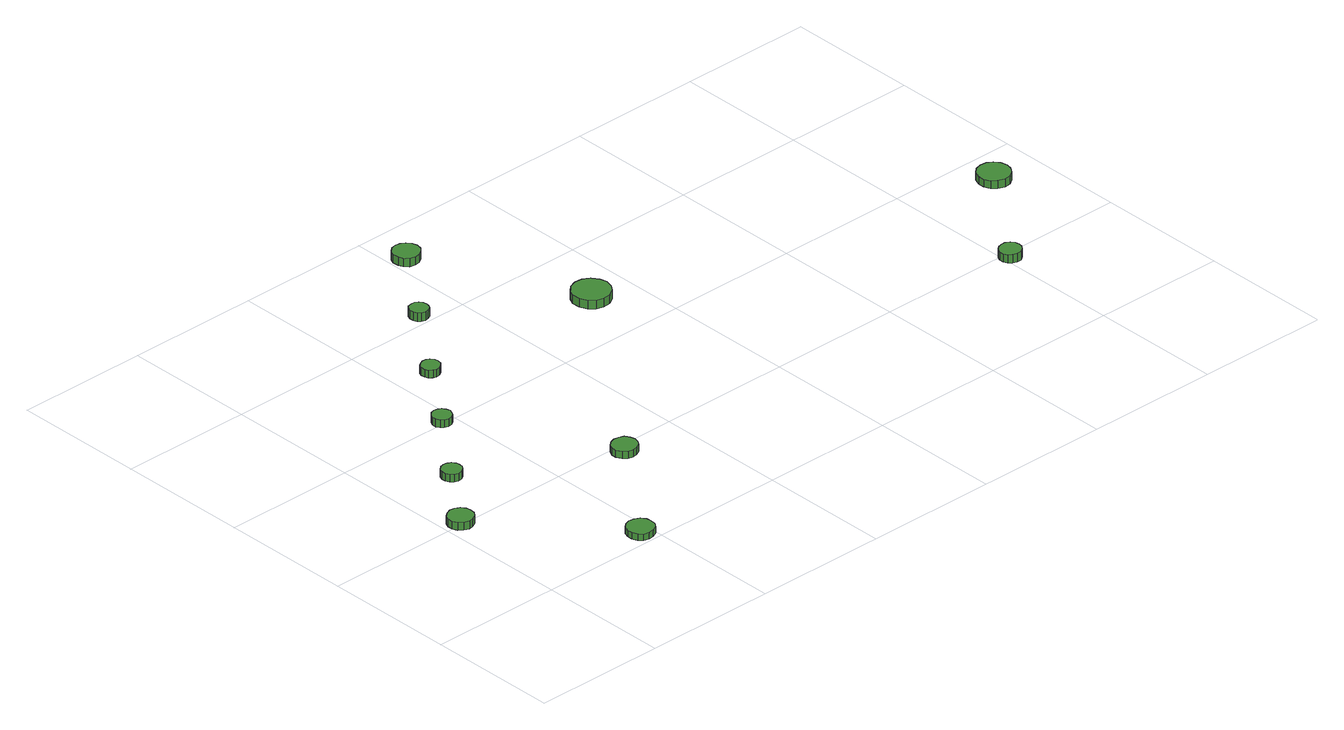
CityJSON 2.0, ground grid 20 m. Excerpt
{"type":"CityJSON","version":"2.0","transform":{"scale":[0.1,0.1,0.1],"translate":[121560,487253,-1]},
"CityObjects":{
"tree1":{"type":"SolitaryVegetationObject","attributes":{"function":"something"},"geometry":[{"type":"MultiSurface","lod":"1","boundaries":[[[0,1,2,3,4,5,6,7,8,9,10,11,12,13,14]],[[15,16,17,18,19,20,21,22,23,24,25,26,27,28,29]],[[0,29,28,1]],[[1,28,27,2]],[[2,27,26,3]],[[3,26,25,4]],[[4,25,24,5]],[[5,24,23,6]],[[6,23,22,7]],[[7,22,21,8]],[[8,21,20,9]],[[9,20,19,10]],[[10,19,18,11]],[[11,18,17,12]],[[12,17,16,13]],[[13,16,15,14]],[[14,15,29,0]]]}]},
"tree2":{"type":"SolitaryVegetationObject","attributes":{"function":"something"},"geometry":[{"type":"MultiSurface","lod":"1","boundaries":[[[30,31,32,33,34,35,36,37,38,39,40,41,42,43,44]],[[45,46,47,48,49,50,51,52,53,54,55,56,57,58,59]],[[30,59,58,31]],[[31,58,57,32]],[[32,57,56,33]],[[33,56,55,34]],[[34,55,54,35]],[[35,54,53,36]],[[36,53,52,37]],[[37,52,51,38]],[[38,51,50,39]],[[39,50,49,40]],[[40,49,48,41]],[[41,48,47,42]],[[42,47,46,43]],[[43,46,45,44]],[[44,45,59,30]]]}]},
"tree3":{"type":"SolitaryVegetationObject","attributes":{"function":"something"},"geometry":[{"type":"MultiSurface","lod":"1","boundaries":[[[60,61,62,63,64,65,66,67,68,69,70,71,72,73,74]],[[75,76,77,78,79,80,81,82,83,84,85,86,87,88,89]],[[60,89,88,61]],[[61,88,87,62]],[[62,87,86,63]],[[63,86,85,64]],[[64,85,84,65]],[[65,84,83,66]],[[66,83,82,67]],[[67,82,81,68]],[[68,81,80,69]],[[69,80,79,70]],[[70,79,78,71]],[[71,78,77,72]],[[72,77,76,73]],[[73,76,75,74]],[[74,75,89,60]]]}]},
"tree4":{"type":"SolitaryVegetationObject","attributes":{"function":"something"},"geometry":[{"type":"MultiSurface","lod":"1","boundaries":[[[90,91,92,93,94,95,96,97,98,99,100,101,102,103,104]],[[105,106,107,108,109,110,111,112,113,114,115,116,117,118,119]],[[90,119,118,91]],[[91,118,117,92]],[[92,117,116,93]],[[93,116,115,94]],[[94,115,114,95]],[[95,114,113,96]],[[96,113,112,97]],[[97,112,111,98]],[[98,111,110,99]],[[99,110,109,100]],[[100,109,108,101]],[[101,108,107,102]],[[102,107,106,103]],[[103,106,105,104]],[[104,105,119,90]]]}]},
"tree5":{"type":"SolitaryVegetationObject","attributes":{"function":"something"},"geometry":[{"type":"MultiSurface","lod":"1","boundaries":[[[120,121,122,123,124,125,126,127,128,129,130,131,132,133,134]],[[135,136,137,138,139,140,141,142,143,144,145,146,147,148,149]],[[120,149,148,121]],[[121,148,147,122]],[[122,147,146,123]],[[123,146,145,124]],[[124,145,144,125]],[[125,144,143,126]],[[126,143,142,127]],[[127,142,141,128]],[[128,141,140,129]],[[129,140,139,130]],[[130,139,138,131]],[[131,138,137,132]],[[132,137,136,133]],[[133,136,135,134]],[[134,135,149,120]]]}]},
"tree6":{"type":"SolitaryVegetationObject","attributes":{"function":"something"},"geometry":[{"type":"MultiSurface","lod":"1","boundaries":[[[150,151,152,153,154,155,156,157,158,159,160,161,162,163,164]],[[165,166,167,168,169,170,171,172,173,174,175,176,177,178,179]],[[150,179,178,151]],[[151,178,177,152]],[[152,177,176,153]],[[153,176,175,154]],[[154,175,174,155]],[[155,174,173,156]],[[156,173,172,157]],[[157,172,171,158]],[[158,171,170,159]],[[159,170,169,160]],[[160,169,168,161]],[[161,168,167,162]],[[162,167,166,163]],[[163,166,165,164]],[[164,165,179,150]]]}]},
"tree7":{"type":"SolitaryVegetationObject","attributes":{"function":"something"},"geometry":[{"type":"MultiSurface","lod":"1","boundaries":[[[180,181,182,183,184,185,186,187,188,189,190,191,192,193,194]],[[195,196,197,198,199,200,201,202,203,204,205,206,207,208,209]],[[180,209,208,181]],[[181,208,207,182]],[[182,207,206,183]],[[183,206,205,184]],[[184,205,204,185]],[[185,204,203,186]],[[186,203,202,187]],[[187,202,201,188]],[[188,201,200,189]],[[189,200,199,190]],[[190,199,198,191]],[[191,198,197,192]],[[192,197,196,193]],[[193,196,195,194]],[[194,195,209,180]]]}]},
"tree8":{"type":"SolitaryVegetationObject","attributes":{"function":"something"},"geometry":[{"type":"MultiSurface","lod":"1","boundaries":[[[210,211,212,213,214,215,216,217,218,219,220,221,222,223,224]],[[225,226,227,228,229,230,231,232,233,234,235,236,237,238,239]],[[210,239,238,211]],[[211,238,237,212]],[[212,237,236,213]],[[213,236,235,214]],[[214,235,234,215]],[[215,234,233,216]],[[216,233,232,217]],[[217,232,231,218]],[[218,231,230,219]],[[219,230,229,220]],[[220,229,228,221]],[[221,228,227,222]],[[222,227,226,223]],[[223,226,225,224]],[[224,225,239,210]]]}]},
"tree9":{"type":"SolitaryVegetationObject","attributes":{"function":"something"},"geometry":[{"type":"MultiSurface","lod":"1","boundaries":[[[240,241,242,243,244,245,246,247,248,249,250,251,252,253,254]],[[255,256,257,258,259,260,261,262,263,264,265,266,267,268,269]],[[240,269,268,241]],[[241,268,267,242]],[[242,267,266,243]],[[243,266,265,244]],[[244,265,264,245]],[[245,264,263,246]],[[246,263,262,247]],[[247,262,261,248]],[[248,261,260,249]],[[249,260,259,250]],[[250,259,258,251]],[[251,258,257,252]],[[252,257,256,253]],[[253,256,255,254]],[[254,255,269,240]]]}]},
"tree10":{"type":"SolitaryVegetationObject","attributes":{"function":"something"},"geometry":[{"type":"MultiSurface","lod":"1","boundaries":[[[270,271,272,273,274,275,276,277,278,279,280,281,282,283,284]],[[285,286,287,288,289,290,291,292,293,294,295,296,297,298,299]],[[270,299,298,271]],[[271,298,297,272]],[[272,297,296,273]],[[273,296,295,274]],[[274,295,294,275]],[[275,294,293,276]],[[276,293,292,277]],[[277,292,291,278]],[[278,291,290,279]],[[279,290,289,280]],[[280,289,288,281]],[[281,288,287,282]],[[282,287,286,283]],[[283,286,285,284]],[[284,285,299,270]]]}]},
"tree11":{"type":"SolitaryVegetationObject","attributes":{"function":"something"},"geometry":[{"type":"MultiSurface","lod":"1","boundaries":[[[300,301,302,303,304,305,306,307,308,309,310,311,312,313,314]],[[315,316,317,318,319,320,321,322,323,324,325,326,327,328,329]],[[300,329,328,301]],[[301,328,327,302]],[[302,327,326,303]],[[303,326,325,304]],[[304,325,324,305]],[[305,324,323,306]],[[306,323,322,307]],[[307,322,321,308]],[[308,321,320,309]],[[309,320,319,310]],[[310,319,318,311]],[[311,318,317,312]],[[312,317,316,313]],[[313,316,315,314]],[[314,315,329,300]]]}]}
},
"vertices":[
[46,204,18],[45,212,18],[40,218,18],[33,222,18],[26,223,18],[18,220,18],[12,215,18],[9,208,18],[9,200,18],[12,193,18],[18,188,18],[26,185,18],[33,186,18],[40,190,18],[45,196,18],[45,196,6],[40,190,6],[33,186,6],[26,185,6],[18,188,6],[12,193,6],[9,200,6],[9,208,6],[12,215,6],[18,220,6],[26,223,6],[33,222,6],[40,218,6],[45,212,6],[46,204,6],
[113,297,18],[112,303,18],[108,308,18],[103,311,18],[97,312,18],[91,310,18],[86,306,18],[84,300,18],[84,294,18],[86,288,18],[91,284,18],[97,282,18],[103,283,18],[108,286,18],[112,291,18],[112,291,6],[108,286,6],[103,283,6],[97,282,6],[91,284,6],[86,288,6],[84,294,6],[84,300,6],[86,306,6],[91,310,6],[97,312,6],[103,311,6],[108,308,6],[112,303,6],[113,297,6],
[204,24,16],[203,32,16],[198,39,16],[190,43,16],[182,44,16],[174,41,16],[168,36,16],[165,28,16],[165,20,16],[168,12,16],[174,6,16],[182,4,16],[190,5,16],[198,9,16],[203,16,16],[203,16,6],[198,9,6],[190,5,6],[182,4,6],[174,6,6],[168,12,6],[165,20,6],[165,28,6],[168,36,6],[174,41,6],[182,44,6],[190,43,6],[198,39,6],[203,32,6],[204,24,6],
[196,404,18],[194,410,18],[191,415,18],[186,418,18],[180,419,18],[174,417,18],[170,413,18],[167,407,18],[167,401,18],[170,396,18],[174,392,18],[180,390,18],[186,391,18],[191,394,18],[194,399,18],[194,399,6],[191,394,6],[186,391,6],[180,390,6],[174,392,6],[170,396,6],[167,401,6],[167,407,6],[170,413,6],[174,417,6],[180,419,6],[186,418,6],[191,415,6],[194,410,6],[196,404,6],
[327,187,17],[325,194,17],[321,201,17],[314,204,17],[306,205,17],[299,203,17],[293,198,17],[289,190,17],[289,183,17],[293,175,17],[299,170,17],[306,168,17],[314,169,17],[321,173,17],[325,179,17],[325,179,6],[321,173,6],[314,169,6],[306,168,6],[299,170,6],[293,175,6],[289,183,6],[289,190,6],[293,198,6],[299,203,6],[306,205,6],[314,204,6],[321,201,6],[325,194,6],[327,187,6],
[269,505,18],[268,511,18],[264,516,18],[259,519,18],[253,519,18],[248,517,18],[243,513,18],[241,508,18],[241,502,18],[243,497,18],[248,493,18],[253,491,18],[259,492,18],[264,495,18],[268,499,18],[268,499,6],[264,495,6],[259,492,6],[253,491,6],[248,493,6],[243,497,6],[241,502,6],[241,508,6],[243,513,6],[248,517,6],[253,519,6],[259,519,6],[264,516,6],[268,511,6],[269,505,6],
[347,611,25],[346,617,25],[343,622,25],[338,625,25],[332,625,25],[326,624,25],[322,620,25],[320,614,25],[320,608,25],[322,603,25],[326,599,25],[332,597,25],[338,598,25],[343,601,25],[346,606,25],[346,606,12],[343,601,12],[338,598,12],[332,597,12],[326,599,12],[322,603,12],[320,608,12],[320,614,12],[322,620,12],[326,624,12],[332,625,12],[338,625,12],[343,622,12],[346,617,12],[347,611,12],
[437,725,26],[435,733,26],[430,740,26],[423,744,26],[415,745,26],[407,743,26],[401,737,26],[398,730,26],[398,721,26],[401,714,26],[407,708,26],[415,706,26],[423,707,26],[430,711,26],[435,717,26],[435,717,13],[430,711,13],[423,707,13],[415,706,13],[407,708,13],[401,714,13],[398,721,13],[398,730,13],[401,737,13],[407,743,13],[415,745,13],[423,744,13],[430,740,13],[435,733,13],[437,725,13],
[560,490,24],[557,501,24],[550,511,24],[540,517,24],[528,518,24],[517,514,24],[509,506,24],[504,496,24],[504,484,24],[509,473,24],[517,465,24],[528,462,24],[540,463,24],[550,469,24],[557,478,24],[557,478,11],[550,469,11],[540,463,11],[528,462,11],[517,465,11],[509,473,11],[504,484,11],[504,496,11],[509,506,11],[517,514,11],[528,518,11],[540,517,11],[550,511,11],[557,501,11],[560,490,11],
[1024,188,22],[1023,195,22],[1019,200,22],[1013,204,22],[1006,204,22],[1000,202,22],[995,198,22],[992,192,22],[992,185,22],[995,179,22],[1000,175,22],[1006,173,22],[1013,173,22],[1019,177,22],[1023,182,22],[1023,182,9],[1019,177,9],[1013,173,9],[1006,173,9],[1000,175,9],[995,179,9],[992,185,9],[992,192,9],[995,198,9],[1000,202,9],[1006,204,9],[1013,204,9],[1019,200,9],[1023,195,9],[1024,188,9],
[1146,342,23],[1144,352,23],[1138,360,23],[1130,365,23],[1120,366,23],[1110,363,23],[1103,357,23],[1099,347,23],[1099,337,23],[1103,328,23],[1110,322,23],[1120,318,23],[1130,319,23],[1138,324,23],[1144,333,23],[1144,333,11],[1138,324,11],[1130,319,11],[1120,318,11],[1110,322,11],[1103,328,11],[1099,337,11],[1099,347,11],[1103,357,11],[1110,363,11],[1120,366,11],[1130,365,11],[1138,360,11],[1144,352,11],[1146,342,11]
]}
